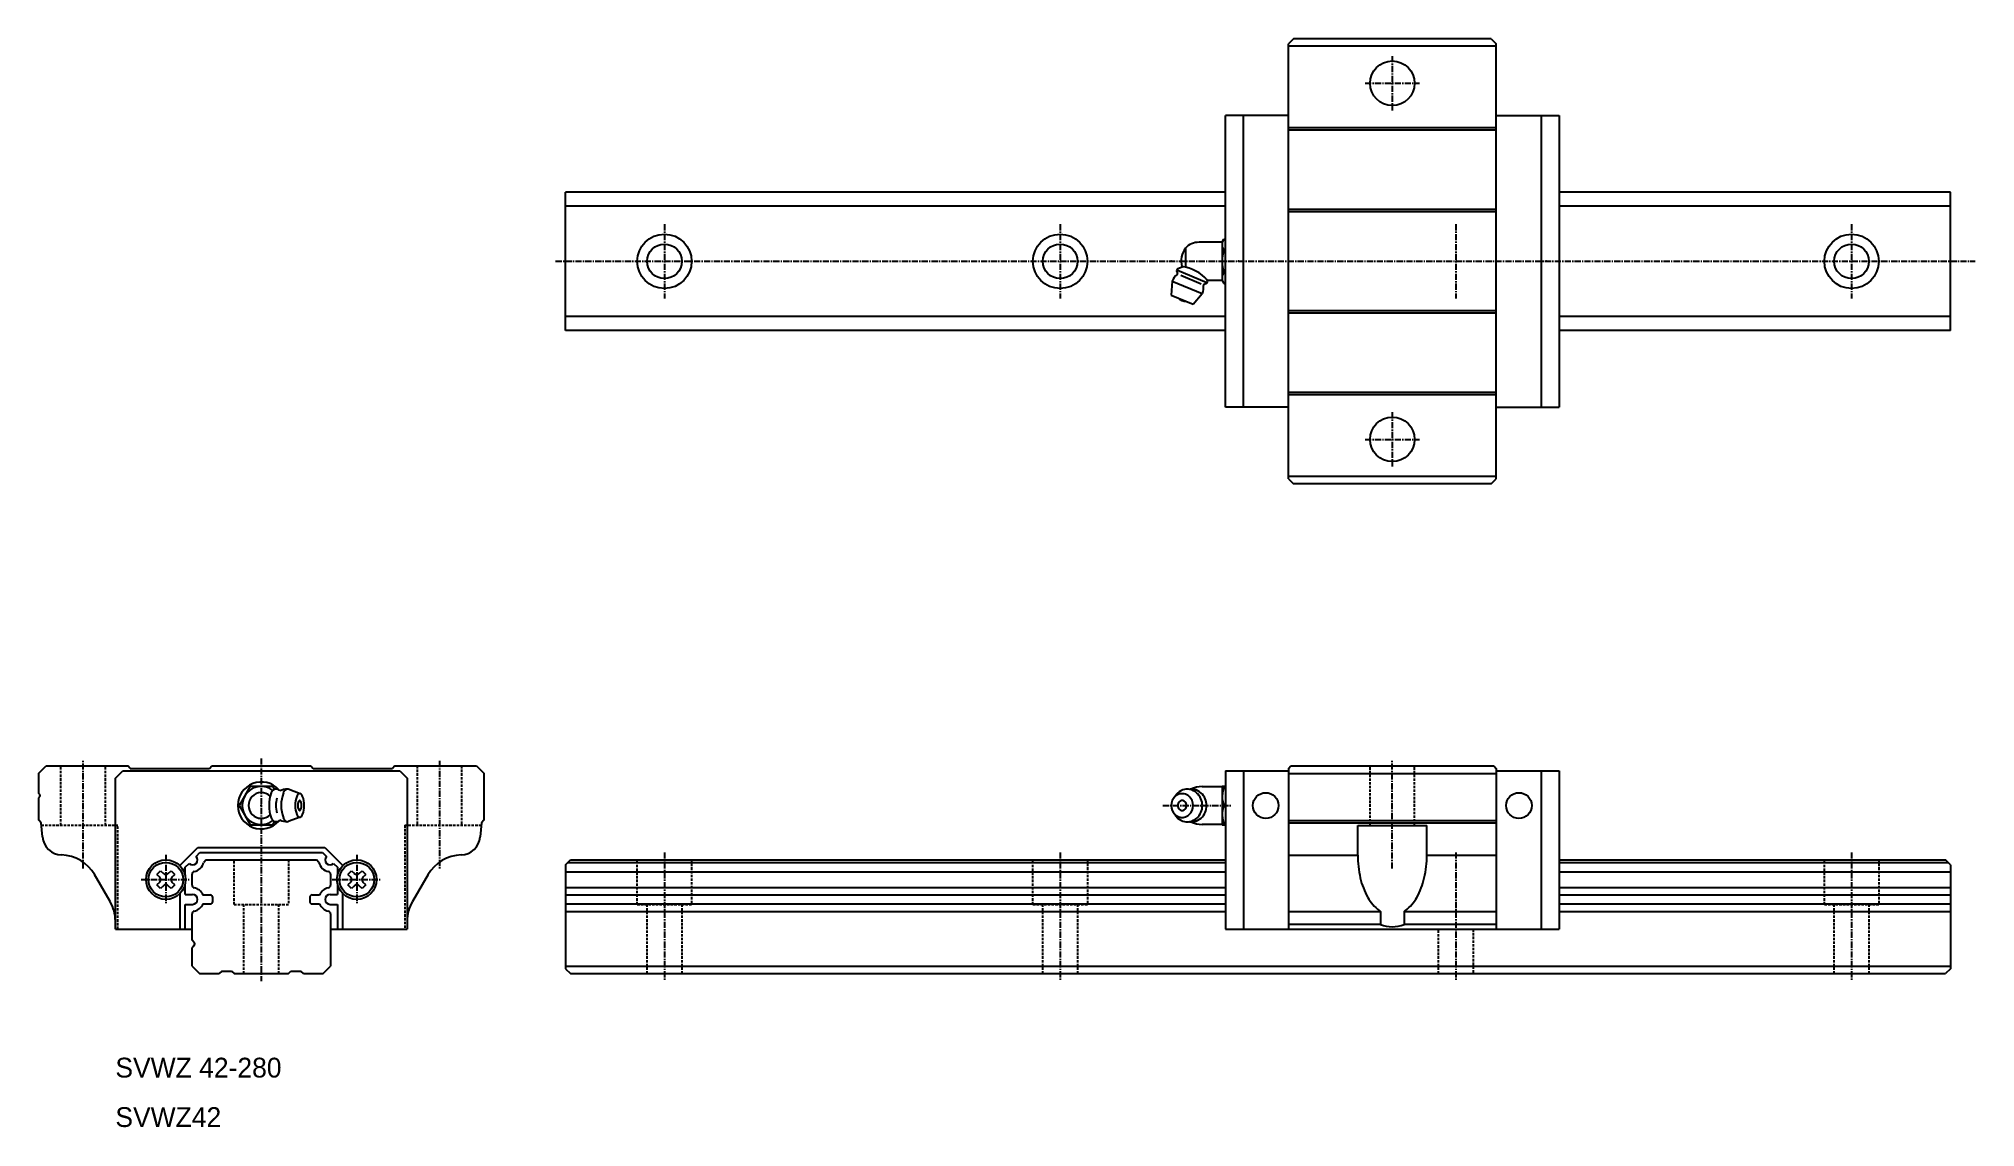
# Model space of a CAD drawing. Extents: x 19 to 410, y 62 to 283.
import ezdxf

# ---------------------------------------------------------------- set-up
doc = ezdxf.new("R2010")
doc.units = 0
doc.linetypes.add('CENTER', pattern=[2, 1.25, -0.25, 0.25, -0.25])
doc.linetypes.add('DASHED', pattern=[0.75, 0.5, -0.25])
doc.layers.get('0').update_dxf_attribs({"linetype": 'CONTINUOUS'})
doc.layers.add('CENTER', color=1, linetype='CENTER')

msp = doc.modelspace()

# ---------------------------------------------------------------- linework, layer by layer
at = {"color": 7, "linetype": 'CONTINUOUS'}
for p, q in [((272.49, 282.51), (271.49, 281.51)), ((312.49, 282.51), (272.49, 282.51)), ((312.49, 282.51), (313.49, 281.51)), ((271.49, 193.51), (271.49, 281.51)), ((313.49, 281.01), (271.49, 281.01)), ((313.49, 193.51), (313.49, 281.51)), ((258.79, 208.01), (258.79, 267.01)), ((271.49, 267.01), (258.79, 267.01)), ((262.39, 208.01), (262.39, 267.01)), ((313.49, 267.01), (326.19, 267.01)), ((322.59, 267.01), (322.59, 208.01)), ((326.19, 267.01), (326.19, 208.01)), ((313.49, 264.51), (271.49, 264.51)), ((313.49, 264.01), (271.49, 264.01)), ((125.34, 223.51), (125.34, 251.51)), ((258.79, 251.51), (125.34, 251.51)), ((405.34, 251.51), (326.19, 251.51)), ((405.34, 223.51), (405.34, 251.51)), ((258.79, 248.67), (125.34, 248.67)), ((313.49, 248.01), (271.49, 248.01)), ((313.49, 247.51), (271.49, 247.51)), ((405.34, 248.67), (326.19, 248.67)), ((250.66, 240.2), (250.66, 236.32)), ((258.06, 241.36), (253.42, 241.36)), ((258.06, 241.36), (258.44, 242.01)), ((258.06, 241.36), (258.06, 233.66)), ((258.44, 242.01), (258.79, 242.01)), ((258.44, 239.76), (258.79, 239.76)), ((249, 235.95), (248.85, 235.58)), ((248.85, 235.58), (249.06, 235.07)), ((248.92, 235.77), (255.02, 233.24)), ((250.12, 236.42), (249, 235.95)), ((258.44, 235.26), (258.79, 235.26)), ((247.99, 233.51), (247.79, 230.67)), ((247.99, 233.51), (254.08, 230.98)), ((249.71, 234.68), (253.85, 232.97)), ((254.94, 233.06), (254.43, 232.84)), ((254.91, 233.87), (255.1, 233.42)), ((255.1, 233.42), (254.94, 233.06)), ((258.06, 233.66), (255.1, 233.66)), ((258.06, 233.66), (258.44, 233.01)), ((258.44, 233.01), (258.79, 233.01)), ((247.79, 230.67), (252.22, 228.83)), ((252.22, 228.83), (254.08, 230.98)), ((313.49, 227.51), (271.49, 227.51)), ((258.79, 226.35), (125.34, 226.35)), ((258.79, 223.51), (125.34, 223.51)), ((313.49, 227.01), (271.49, 227.01)), ((405.34, 226.35), (326.19, 226.35)), ((405.34, 223.51), (326.19, 223.51)), ((271.49, 208.01), (258.79, 208.01)), ((313.49, 211.01), (271.49, 211.01)), ((313.49, 210.51), (271.49, 210.51)), ((313.49, 208.01), (326.19, 208.01)), ((313.49, 194.01), (271.49, 194.01)), ((271.49, 193.51), (272.49, 192.51)), ((312.49, 192.51), (272.49, 192.51)), ((312.49, 192.51), (313.49, 193.51)), ((18.84, 134.01), (20.34, 135.51)), ((18.84, 129.93), (18.84, 134.01)), ((20.34, 135.51), (36.84, 135.51)), ((34.34, 133.01), (35.84, 134.51)), ((35.84, 134.51), (91.84, 134.51)), ((37.34, 135.01), (36.84, 135.51)), ((37.34, 135.01), (53.34, 135.01)), ((53.34, 135.01), (53.84, 135.51)), ((53.84, 135.51), (73.84, 135.51)), ((73.84, 135.51), (74.34, 135.01)), ((74.34, 135.01), (90.34, 135.01)), ((90.84, 135.51), (90.34, 135.01)), ((90.84, 135.51), (107.34, 135.51)), ((91.84, 134.51), (93.34, 133.01)), ((107.34, 135.51), (108.84, 134.01)), ((108.84, 134.01), (108.84, 124.51)), ((258.79, 134.49), (258.79, 102.49)), ((258.79, 134.49), (271.49, 134.49)), ((262.39, 134.49), (262.39, 102.49)), ((271.49, 135.01), (271.99, 135.51)), ((271.49, 135.01), (271.49, 102.49)), ((271.49, 133.99), (313.49, 133.99)), ((271.99, 135.51), (312.99, 135.51)), ((312.99, 135.51), (313.49, 135.01)), ((313.49, 135.01), (313.49, 102.49)), ((313.49, 134.49), (326.19, 134.49)), ((322.59, 134.49), (322.59, 102.49)), ((326.19, 134.49), (326.19, 102.49)), ((19.06, 129.72), (18.84, 129.93)), ((19.06, 129.3), (18.84, 129.08)), ((34.34, 102.51), (34.34, 133.01)), ((61.59, 131.41), (59.34, 127.51)), ((61.59, 131.41), (66.09, 131.41)), ((66.09, 131.41), (66.46, 130.77)), ((67.03, 130.81), (66.67, 130.81)), ((71.73, 129.89), (69.28, 130.78)), ((93.34, 133.01), (93.34, 102.51)), ((248.22, 128.92), (248.58, 129.45)), ((254.06, 131.34), (258.06, 131.34)), ((258.06, 131.34), (258.09, 131.39)), ((258.06, 131.34), (258.06, 123.64)), ((258.09, 131.39), (258.79, 131.39)), ((18.84, 124.51), (18.84, 129.08)), ((59.34, 127.51), (61.59, 123.61)), ((248.58, 125.53), (248.22, 126.07)), ((248.58, 125.53), (248.6, 125.51)), ((258.44, 127.49), (258.79, 127.49)), ((19.34, 124.01), (18.84, 124.51)), ((19.59, 121.16), (19.34, 124.01)), ((61.59, 123.61), (66.09, 123.61)), ((66.46, 124.25), (66.09, 123.61)), ((67.03, 124.21), (66.67, 124.21)), ((71.73, 125.13), (69.28, 124.24)), ((108.34, 124.01), (108.1, 121.16)), ((108.84, 124.51), (108.34, 124.01)), ((258.06, 123.64), (254.06, 123.64)), ((258.06, 123.64), (258.09, 123.6)), ((258.09, 123.6), (258.79, 123.6)), ((271.49, 124.49), (313.49, 124.49)), ((271.49, 123.99), (313.49, 123.99)), ((285.49, 117.49), (285.49, 123.49)), ((285.49, 123.49), (299.49, 123.49)), ((299.49, 117.49), (299.49, 123.49)), ((47.37, 115.34), (51.03, 119.01)), ((50.65, 117.22), (51.44, 118.01)), ((51.03, 119.01), (76.66, 119.01)), ((51.44, 118.01), (76.24, 118.01)), ((76.24, 118.01), (77.04, 117.22)), ((76.66, 119.01), (80.32, 115.34)), ((271.49, 117.49), (285.49, 117.49)), ((299.49, 117.49), (313.49, 117.49)), ((42.74, 113.58), (43.48, 114.32)), ((42.74, 113.58), (43.31, 113)), ((43.48, 114.32), (44.05, 113.75)), ((45.04, 113.75), (45.61, 114.32)), ((45.61, 114.32), (46.35, 113.58)), ((45.78, 113), (46.35, 113.58)), ((48.44, 115.01), (49.24, 115.8)), ((48.44, 113.4), (48.44, 115.01)), ((49.84, 111.41), (49.84, 113.61)), ((52.69, 116.51), (52.19, 116.01)), ((52.69, 116.51), (75, 116.51)), ((75.5, 116.01), (75, 116.51)), ((77.84, 113.61), (77.84, 111.41)), ((78.45, 115.8), (79.24, 115.01)), ((79.24, 115.01), (79.24, 113.4)), ((81.34, 113.58), (82.08, 114.32)), ((81.34, 113.58), (81.91, 113)), ((82.08, 114.32), (82.65, 113.75)), ((83.64, 113.75), (84.21, 114.32)), ((84.21, 114.32), (84.95, 113.58)), ((84.38, 113), (84.95, 113.58)), ((125.34, 115.51), (126.34, 116.51)), ((125.34, 115.51), (125.34, 94.51)), ((125.34, 114.1), (258.79, 114.1)), ((125.84, 116.01), (258.79, 116.01)), ((126.34, 116.51), (258.79, 116.51)), ((326.19, 116.51), (404.34, 116.51)), ((326.19, 116.01), (404.84, 116.01)), ((326.19, 114.1), (405.34, 114.1)), ((405.34, 115.51), (404.34, 116.51)), ((405.34, 115.51), (405.34, 94.51)), ((33.27, 108.11), (30.14, 113.53)), ((43.31, 112.01), (42.74, 111.44)), ((43.48, 110.7), (42.74, 111.44)), ((44.05, 111.27), (43.48, 110.7)), ((45.61, 110.7), (45.04, 111.27)), ((46.35, 111.44), (45.61, 110.7)), ((46.35, 111.44), (45.78, 112.01)), ((47.44, 102.51), (47.44, 109.75)), ((48.44, 109.51), (48.44, 111.62)), ((79.24, 111.62), (79.24, 109.51)), ((80.24, 109.75), (80.24, 102.51)), ((81.91, 112.01), (81.34, 111.44)), ((82.08, 110.7), (81.34, 111.44)), ((82.65, 111.27), (82.08, 110.7)), ((84.21, 110.7), (83.64, 111.27)), ((84.95, 111.44), (84.21, 110.7)), ((84.95, 111.44), (84.38, 112.01)), ((97.55, 113.53), (94.42, 108.11)), ((125.34, 110.92), (258.79, 110.92)), ((326.19, 110.92), (405.34, 110.92)), ((48.44, 109.51), (49.94, 109.51)), ((48.44, 107.51), (49.94, 107.51)), ((48.44, 102.51), (48.44, 107.51)), ((52.05, 109.41), (53.54, 109.41)), ((52.05, 107.61), (53.54, 107.61)), ((54.04, 108.11), (54.04, 108.91)), ((73.64, 108.91), (73.64, 108.11)), ((74.14, 109.41), (75.63, 109.41)), ((74.14, 107.61), (75.63, 107.61)), ((77.74, 109.51), (79.24, 109.51)), ((77.74, 107.51), (79.24, 107.51)), ((79.24, 107.51), (79.24, 102.51)), ((125.34, 109.41), (258.79, 109.41)), ((125.34, 107.61), (258.79, 107.61)), ((125.34, 106.1), (258.79, 106.1)), ((271.49, 106.09), (290.11, 106.09)), ((290.11, 106.09), (290.11, 103.41)), ((294.87, 106.09), (313.49, 106.09)), ((294.87, 106.09), (294.87, 103.41)), ((326.19, 109.41), (405.34, 109.41)), ((326.19, 107.61), (405.34, 107.61)), ((326.19, 106.1), (405.34, 106.1)), ((34.34, 102.51), (49.84, 102.51)), ((49.84, 100.27), (49.84, 105.61)), ((77.84, 105.61), (77.84, 95.01)), ((77.84, 102.51), (93.34, 102.51)), ((258.79, 102.49), (326.19, 102.49)), ((271.49, 103.49), (290.11, 103.49)), ((294.87, 103.49), (313.49, 103.49)), ((50.23, 99.89), (49.84, 100.27)), ((50.23, 99.13), (49.84, 98.75)), ((49.84, 95.01), (49.84, 98.75)), ((49.84, 95.01), (51.34, 93.51)), ((55.84, 94.01), (55.34, 93.51)), ((55.84, 94.01), (57.84, 94.01)), ((57.84, 94.01), (58.34, 93.51)), ((69.34, 93.51), (69.84, 94.01)), ((69.84, 94.01), (71.84, 94.01)), ((72.34, 93.51), (71.84, 94.01)), ((76.34, 93.51), (77.84, 95.01)), ((125.34, 95.01), (405.34, 95.01)), ((125.34, 94.51), (126.34, 93.51)), ((405.34, 94.51), (404.34, 93.51)), ((51.34, 93.51), (55.34, 93.51)), ((58.34, 93.51), (69.34, 93.51)), ((72.34, 93.51), (76.34, 93.51)), ((126.34, 93.51), (404.34, 93.51))]:
    msp.add_line(p, q, dxfattribs=at)
at = {"color": 3, "linetype": 'DASHED'}
for p, q in [((23.34, 123.51), (23.34, 135.51)), ((32.34, 123.51), (32.34, 135.51)), ((95.34, 135.51), (95.34, 123.51)), ((104.34, 135.51), (104.34, 123.51)), ((287.99, 123.49), (287.99, 135.51)), ((296.99, 123.49), (296.99, 135.51)), ((19.39, 123.51), (34.84, 123.51)), ((34.84, 102.51), (34.84, 123.51)), ((92.84, 123.51), (92.84, 102.51)), ((92.84, 123.51), (108.3, 123.51)), ((58.34, 107.51), (58.34, 116.51)), ((69.34, 116.51), (69.34, 107.51)), ((139.84, 107.51), (139.84, 116.51)), ((150.84, 116.51), (150.84, 107.51)), ((219.84, 107.51), (219.84, 116.51)), ((230.84, 116.51), (230.84, 107.51)), ((379.84, 107.51), (379.84, 116.51)), ((390.84, 116.51), (390.84, 107.51)), ((58.34, 107.51), (69.34, 107.51)), ((60.34, 93.51), (60.34, 107.51)), ((67.34, 107.51), (67.34, 93.51)), ((139.84, 107.51), (150.84, 107.51)), ((141.84, 93.51), (141.84, 107.51)), ((148.84, 107.51), (148.84, 93.51)), ((219.84, 107.51), (230.84, 107.51)), ((221.84, 93.51), (221.84, 107.51)), ((228.84, 107.51), (228.84, 93.51)), ((379.84, 107.51), (390.84, 107.51)), ((381.84, 93.51), (381.84, 107.51)), ((388.84, 107.51), (388.84, 93.51)), ((301.84, 93.51), (301.84, 102.49)), ((308.84, 102.49), (308.84, 93.51))]:
    msp.add_line(p, q, dxfattribs=at)
at = {"color": 7, "linetype": 'CONTINUOUS'}
for points in [[(285.49, 117.49, 0.05717), (286.02, 112.85, 0.071309), (287.54, 108.92, 0.099914), (289.81, 106.29, 0.020692), (290.11, 106.09)], [(294.87, 106.09, 0.020691), (295.16, 106.29, 0.099914), (297.44, 108.92, 0.071309), (298.95, 112.85, 0.05717), (299.49, 117.49)], [(290.11, 103.41, 0.08673), (292.49, 102.99, 0.08673), (294.87, 103.41)]]:
    msp.add_lwpolyline(points, format="xyb", dxfattribs=at)
for centre, radius in [((292.49, 273.51), 4.5), ((145.34, 237.51), 5.5), ((225.34, 237.51), 5.5), ((385.34, 237.51), 5.5), ((145.34, 237.51), 3.5), ((225.34, 237.51), 3.5), ((385.34, 237.51), 3.5), ((292.49, 201.51), 4.5), ((266.89, 127.49), 2.6), ((318.09, 127.49), 2.6), ((44.54, 112.51), 4), ((44.54, 112.51), 3.5), ((83.14, 112.51), 4), ((83.14, 112.51), 3.5)]:
    msp.add_circle(centre, radius, dxfattribs=at)
for centre, radius, start, end in [((254.52, 237.51), 4.7, 145.1441, 193.1548), ((253.42, 237.51), 3.85, 90, 135.7578), ((260.08, 240.88), 1.99, 145.6157, 214.3842), ((265.53, 237.51), 7.45, 162.412, 197.5879), ((248.87, 234.99), 0.2, 308.1643, 22.5001), ((248.99, 228.5), 8, 40.1892, 83.1481), ((260.08, 234.13), 1.99, 145.6157, 214.3842), ((251.04, 232.24), 3.3, 128.164, 157.4999), ((251.04, 232.24), 3.3, 337.5, 6.8359), ((254.51, 232.66), 0.2, 112.4995, 186.8359), ((251.17, 232.56), 3.2, 229.29, 265.71), ((18.84, 129.51), 0.3, 315.002, 45), ((63.84, 127.51), 4.75, 42.0154, 317.9845), ((63.84, 127.51), 3.85, 52.5078, 307.4919), ((63.84, 127.51), 2.6, 46.6214, 313.3783), ((72.71, 127.51), 7.31, 159.7619, 200.2379), ((67.17, 129.56), 1.4, 121.1003, 160.1439), ((66.67, 130.3), 0.505, 90.9032, 115.752), ((67.03, 130.3), 0.505, 64.248, 90.9028), ((66.53, 129.56), 1.4, 39.4275, 58.8997), ((69.11, 127.51), 3.3, 90, 117.0545), ((75.16, 127.51), 7.31, 159.7619, 200.2379), ((69.61, 129.56), 1.4, 121.1003, 160.1439), ((69.11, 130.3), 0.505, 68.6875, 115.752), ((75.99, 127.51), 5.31, 159.7307, 200.2693), ((71.97, 129), 1.02, 121.0514, 160.104), ((71.6, 129.54), 0.368, 64.287, 115.7129), ((71.24, 129), 1.02, 19.896, 58.9485), ((67.22, 127.51), 5.31, 339.7307, 20.2693), ((250.32, 127.49), 2.53, 133.386, 226.6139), ((250.03, 127.75), 2.15, 101.0363, 132.5263), ((251.47, 127.49), 3.48, 133.386, 145.8067), ((251.07, 127.85), 2.95, 101.0363, 132.5263), ((250, 127.84), 2.05, 79.1808, 100.8192), ((249.98, 127.75), 2.15, 47.4737, 78.9636), ((251.04, 127.97), 2.82, 90, 100.8192), ((251.04, 127.97), 2.82, 79.1808, 90), ((249.69, 127.49), 2.53, 313.386, 46.6139), ((251.9, 127.97), 2.82, 90, 98.7658), ((251, 127.85), 2.95, 47.4737, 78.9637), ((254.29, 125.35), 6, 92.1777, 114.8938), ((251.9, 127.97), 2.82, 79.1808, 90), ((251.86, 127.85), 2.95, 47.4737, 78.9637), ((250.61, 127.49), 3.48, 313.386, 46.6139), ((251.47, 127.49), 3.48, 313.386, 46.6139), ((262.89, 129.29), 4.8, 154.1156, 202.0195), ((72.08, 127.51), 5.31, 163.6264, 196.3728), ((71.97, 126.02), 1.02, 199.896, 238.9485), ((73.44, 127.51), 2.22, 159.7738, 200.2262), ((71.76, 128.13), 0.423, 121.1185, 160.1588), ((71.76, 126.89), 0.423, 199.8412, 238.8814), ((71.6, 128.36), 0.153, 64.2337, 115.7663), ((71.6, 126.66), 0.153, 244.2337, 295.7663), ((71.45, 128.13), 0.423, 19.8412, 58.8814), ((71.45, 126.89), 0.423, 301.1185, 340.1588), ((71.24, 126.02), 1.02, 301.0514, 340.104), ((69.77, 127.51), 2.22, 339.7738, 20.2262), ((250.03, 127.24), 2.15, 227.4737, 258.9636), ((251.47, 127.49), 3.48, 214.653, 226.6139), ((250.13, 127.49), 1.05, 133.3861, 226.6138), ((250.01, 127.6), 0.895, 101.0363, 132.5263), ((250.01, 127.39), 0.895, 227.4736, 258.9636), ((250, 127.64), 0.855, 79.1807, 100.8191), ((250, 127.35), 0.855, 259.1807, 280.8192), ((249.99, 127.6), 0.895, 47.4736, 78.9636), ((249.99, 127.39), 0.895, 281.0363, 312.5263), ((249.98, 127.24), 2.15, 281.0363, 312.5263), ((249.87, 127.49), 1.05, 313.3861, 46.6138), ((262.89, 125.69), 4.8, 157.9804, 205.8843), ((67.17, 125.46), 1.4, 199.8561, 238.8996), ((66.67, 124.71), 0.505, 244.2479, 270.3932), ((67.03, 124.71), 0.505, 270.3929, 295.752), ((66.53, 125.46), 1.4, 301.1003, 320.5702), ((69.11, 127.51), 3.3, 242.9455, 270), ((69.61, 125.46), 1.4, 199.8561, 238.8996), ((69.11, 124.71), 0.505, 244.2479, 289.9357), ((71.6, 125.48), 0.368, 244.287, 295.7129), ((251.07, 127.14), 2.95, 227.4737, 258.9637), ((250, 127.14), 2.05, 259.1808, 280.8192), ((251.04, 127.01), 2.82, 259.1808, 280.8192), ((251.9, 127.01), 2.82, 261.2379, 280.8192), ((251, 127.14), 2.95, 281.0363, 312.5263), ((254.29, 129.64), 6, 245.1062, 267.8223), ((251.86, 127.14), 2.95, 281.0363, 312.5263), ((23.58, 121.51), 4, 185, 268.351), ((23.22, 109.51), 8, 29.8787, 88.3258), ((104.47, 109.51), 8, 91.6741, 150.121), ((104.11, 121.51), 4, 271.649, 355), ((44.54, 114.24), 0.7, 225, 315), ((49.94, 116.51), 1, 225, 45), ((50.39, 113.61), 0.55, 101.824, 180), ((49.77, 116.57), 2.48, 281.824, 346.829), ((77.91, 116.57), 2.48, 193.171, 258.176), ((77.74, 116.51), 1, 135, 315), ((77.29, 113.61), 0.55, 0.0004, 78.1762), ((83.14, 114.24), 0.7, 225, 315), ((42.81, 112.51), 0.7, 315, 45), ((44.54, 110.78), 0.7, 45, 135), ((46.28, 112.51), 0.7, 135, 225), ((50.39, 111.41), 0.55, 180, 258.176), ((49.77, 108.44), 2.48, 22.9182, 78.1762), ((77.91, 108.44), 2.48, 101.824, 157.082), ((77.29, 111.41), 0.55, 281.824, 0), ((81.41, 112.51), 0.7, 315, 45), ((83.14, 110.78), 0.7, 45, 135), ((84.88, 112.51), 0.7, 135, 225), ((26.34, 104.11), 8, 0, 30), ((50.39, 105.61), 0.55, 101.824, 180), ((49.94, 108.51), 1, 270, 90), ((49.77, 108.57), 2.48, 281.824, 337.082), ((53.54, 108.91), 0.5, 0, 90), ((53.54, 108.11), 0.5, 270, 0), ((74.14, 108.91), 0.5, 90, 180), ((74.14, 108.11), 0.5, 180, 270), ((77.91, 108.57), 2.48, 202.918, 258.176), ((77.74, 108.51), 1, 90, 270), ((77.29, 105.61), 0.55, 0, 78.1762), ((101.34, 104.11), 8, 150, 180), ((49.84, 99.51), 0.54, 315.001, 44.9984)]:
    msp.add_arc(centre, radius, start, end, dxfattribs=at)
for p in [(247.79, 237.51), (63.84, 127.51)]:
    msp.add_point(p, dxfattribs=at)
at = {"color": 7}
for p in [(261.39, 237.51), (323.59, 237.51)]:
    msp.add_point(p, dxfattribs=at)
at = {"layer": 'CENTER', "color": 1, "linetype": 'CENTER'}
for p, q in [((292.49, 279.01), (292.49, 268.01)), ((286.99, 273.51), (297.99, 273.51)), ((145.34, 245.01), (145.34, 230.01)), ((225.34, 245.01), (225.34, 230.01)), ((305.34, 245.01), (305.34, 230.01)), ((385.34, 245.01), (385.34, 230.01)), ((123.34, 237.51), (410.34, 237.51)), ((292.49, 207.01), (292.49, 196.01)), ((286.99, 201.51), (297.99, 201.51)), ((27.84, 114.77), (27.84, 136.51)), ((63.84, 137.01), (63.84, 92.02)), ((99.84, 136.51), (99.84, 114.77)), ((292.49, 114.76), (292.49, 136.51)), ((246.1, 127.49), (260.08, 127.49)), ((44.54, 117.51), (44.54, 107.51)), ((83.14, 117.51), (83.14, 107.51)), ((145.34, 118.01), (145.34, 92.01)), ((225.34, 118.01), (225.34, 92.01)), ((305.34, 118.01), (305.34, 92.01)), ((385.34, 118.01), (385.34, 92.01)), ((39.54, 112.51), (49.54, 112.51)), ((78.14, 112.51), (88.14, 112.51))]:
    msp.add_line(p, q, dxfattribs=at)

# ---------------------------------------------------------------- texts
at = {"color": 7, "linetype": 'CONTINUOUS'}
for s, p in [('SVWZ 42-280', (34.34, 72.51)), ('SVWZ42', (34.34, 62.51))]:
    msp.add_text(s, height=4, dxfattribs=at).set_placement(p)

doc.saveas('drawing.dxf')
